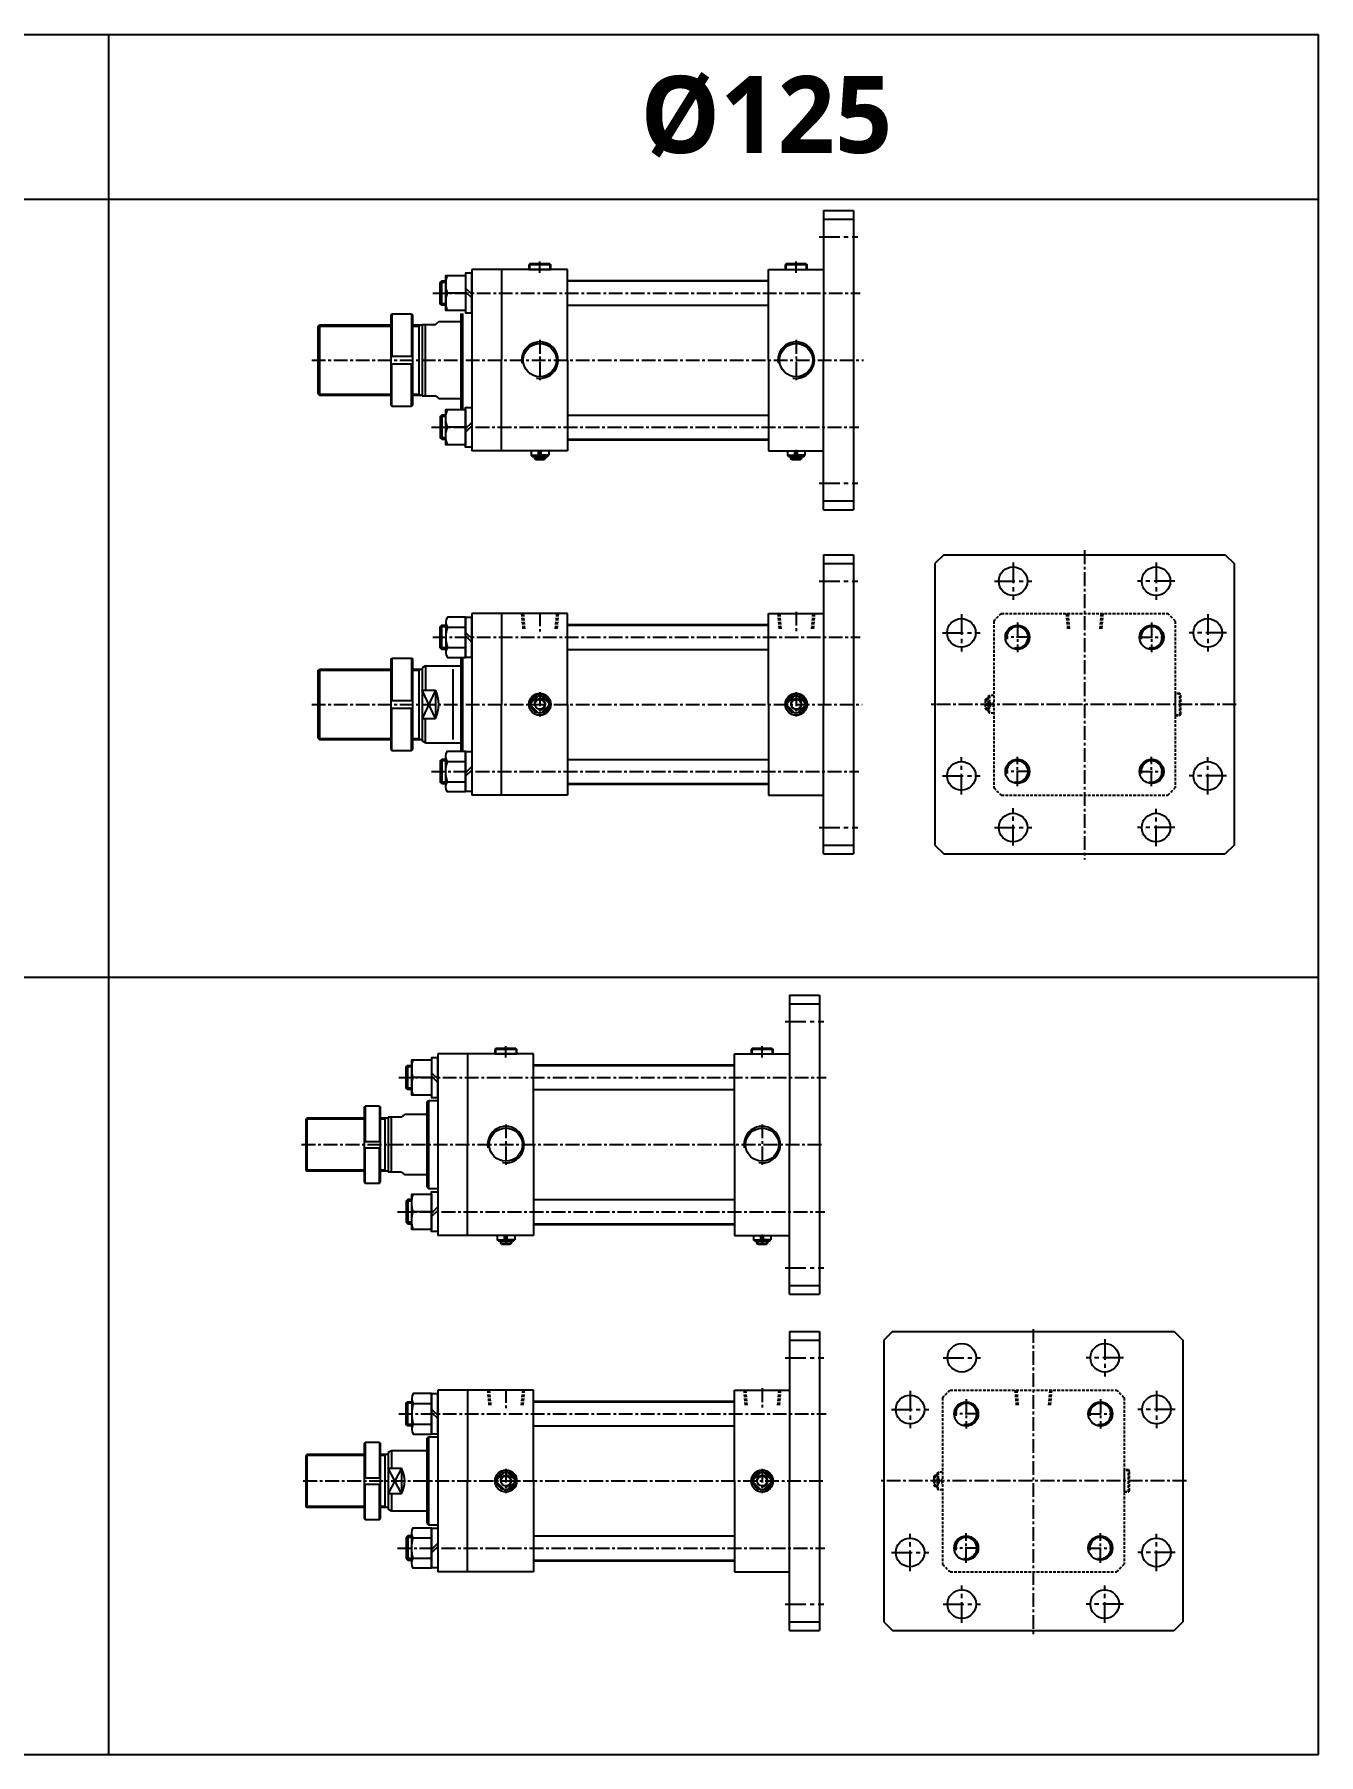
# Model space of a CAD drawing. Extents: x -819 to 29893, y -8942 to 9886.
# Drawn here: x 3905 to 5072, y 2786 to 4350 of the extents above; entities that cross this region are included whole.
import ezdxf

# ---------------------------------------------------------------- set-up
doc = ezdxf.new("R2010")
doc.units = 0
doc.header["$LTSCALE"] = 10
doc.header["$MEASUREMENT"] = 0
for name, pattern in [('CENTER', [2, 1.25, -0.25, 0.25, -0.25]), ('CENTERX2', [4, 2.5, -0.5, 0.5, -0.5]), ('HIDDEN', [0.375, 0.25, -0.125])]:
    doc.linetypes.add(name, pattern=pattern)
doc.layers.get('0').update_dxf_attribs({"linetype": 'CONTINUOUS'})
doc.layers.get('DEFPOINTS').update_dxf_attribs({"linetype": 'CONTINUOUS'})
for name, color, linetype in [('CEN', 1, 'CENTERX2'), ('CENTER', 1, 'CENTER'), ('ML', 7, 'CONTINUOUS'), ('THIN', 3, 'CONTINUOUS'), ('중심선', 1, 'CENTER')]:
    doc.layers.add(name, color=color, linetype=linetype)
doc.styles.add('문자', font='romans.shx')

msp = doc.modelspace()

# ---------------------------------------------------------------- linework, layer by layer
for p, q in [((0, 4349.7), (5072.2, 4349.7)), ((3972.3, 2785.7), (3972.3, 4349.7)), ((5072.2, 2785.7), (5072.2, 4349.7)), ((5072.2, 4199.7), (0, 4199.7)), ((0, 3492.7), (5072.2, 3492.7)), ((0, 2785.7), (5072.2, 2785.7))]:
    msp.add_line(p, q)
at = {"layer": 'CEN', "color": 1, "linetype": 'CENTER', "ltscale": 1.5}
for p, q in [((4618.2, 4165.6), (4653.2, 4165.6)), ((4618.2, 3941.6), (4653.2, 3941.6)), ((4794.4, 3869.6), (4794.4, 3835.6)), ((4924.4, 3869.6), (4924.4, 3835.6)), ((4618.2, 3852.6), (4653.2, 3852.6)), ((4777.4, 3852.6), (4811.4, 3852.6)), ((4941.4, 3852.6), (4907.4, 3852.6)), ((4747.4, 3822.6), (4747.4, 3788.6)), ((4971.4, 3822.6), (4971.4, 3788.6)), ((4730.4, 3805.6), (4764.4, 3805.6)), ((4988.4, 3805.6), (4954.4, 3805.6)), ((4747.4, 3658.6), (4747.4, 3692.6)), ((4971.4, 3658.6), (4971.4, 3692.6)), ((4730.4, 3675.6), (4764.4, 3675.6)), ((4988.4, 3675.6), (4954.4, 3675.6)), ((4794.4, 3612.3), (4794.4, 3646.3)), ((4924.4, 3611.6), (4924.4, 3645.6)), ((4618.2, 3628.6), (4653.2, 3628.6)), ((4777.4, 3628.6), (4811.4, 3628.6)), ((4941.4, 3628.6), (4907.4, 3628.6)), ((4587.3, 3452.3), (4622.3, 3452.3)), ((4587.3, 3228.3), (4622.3, 3228.3)), ((4877.8, 3163.5), (4877.8, 3129.5)), ((4587.3, 3146.5), (4622.3, 3146.5)), ((4730.8, 3146.5), (4764.8, 3146.5)), ((4894.8, 3146.5), (4860.8, 3146.5)), ((4700.8, 3116.5), (4700.8, 3082.5)), ((4924.8, 3116.5), (4924.8, 3082.5)), ((4683.8, 3099.5), (4717.8, 3099.5)), ((4941.8, 3099.5), (4907.8, 3099.5)), ((4700.8, 2952.5), (4700.8, 2986.5)), ((4924.8, 2952.5), (4924.8, 2986.5)), ((4683.8, 2969.5), (4717.8, 2969.5)), ((4941.8, 2969.5), (4907.8, 2969.5)), ((4747.8, 2905.5), (4747.8, 2939.5)), ((4877.8, 2905.5), (4877.8, 2939.5)), ((4587.3, 2922.5), (4622.3, 2922.5)), ((4730.8, 2922.5), (4764.8, 2922.5)), ((4894.8, 2922.5), (4860.8, 2922.5))]:
    msp.add_line(p, q, dxfattribs=at)
at = {"layer": 'CENTER'}
for p, q in [((4810.1, 3801.6), (4786.7, 3801.6)), ((4798.4, 3815), (4798.4, 3788.1)), ((4908.7, 3801.6), (4932.1, 3801.6)), ((4920.4, 3815), (4920.4, 3788.1)), ((4798.4, 3666.1), (4798.4, 3693)), ((4920.4, 3666.1), (4920.4, 3693)), ((4810.1, 3679.6), (4786.7, 3679.6)), ((4908.7, 3679.6), (4932.1, 3679.6)), ((4751.8, 3109), (4751.8, 3082.1)), ((4873.8, 3109), (4873.8, 3082.1)), ((4763.5, 3095.5), (4740.1, 3095.5)), ((4862.1, 3095.5), (4885.5, 3095.5)), ((4763.5, 2973.5), (4740.1, 2973.5)), ((4751.8, 2960.1), (4751.8, 2987)), ((4862.1, 2973.5), (4885.5, 2973.5)), ((4873.8, 2960.1), (4873.8, 2987))]:
    msp.add_line(p, q, dxfattribs=at)
at = {"layer": 'DEFPOINTS', "color": 0, "linetype": 'ByBlock'}
for p in [(4649.2, 3876.6), (4618.3, 3170.5)]:
    msp.add_point(p, dxfattribs=at)
at = {"layer": 'ML'}
for p, q in [((4622.2, 4189.6), (4622.2, 4053.6)), ((4622.2, 4189.6), (4649.2, 4189.6)), ((4622.2, 4181.6), (4649.2, 4181.6)), ((4649.2, 4189.6), (4649.2, 3917.6)), ((4302.2, 4136.1), (4302.2, 3971.1)), ((4329.2, 4136.1), (4302.2, 4136.1)), ((4329.2, 4136.1), (4329.2, 4053.6)), ((4389.2, 4136.1), (4329.2, 4136.1)), ((4355.2, 4141.1), (4354.2, 4140.1)), ((4374.2, 4140.1), (4354.2, 4140.1)), ((4354.2, 4140.1), (4354.2, 4136.1)), ((4354.2, 4136.1), (4374.2, 4136.1)), ((4373.2, 4141.1), (4355.2, 4141.1)), ((4373.2, 4141.1), (4374.2, 4140.1)), ((4374.2, 4136.1), (4374.2, 4140.1)), ((4389.2, 4053.6), (4389.2, 4136.1)), ((4572.2, 4053.6), (4572.2, 4136.1)), ((4572.2, 4136.1), (4622.2, 4136.1)), ((4588.2, 4141.1), (4587.2, 4140.1)), ((4607.2, 4140.1), (4587.2, 4140.1)), ((4587.2, 4140.1), (4587.2, 4136.1)), ((4587.2, 4136.1), (4607.2, 4136.1)), ((4606.2, 4141.1), (4588.2, 4141.1)), ((4606.2, 4141.1), (4607.2, 4140.1)), ((4607.2, 4136.1), (4607.2, 4140.1)), ((4275, 4103.6), (4275, 4125.6)), ((4278.6, 4128.4), (4278.6, 4100.7)), ((4296.6, 4114.6), (4280.1, 4114.6)), ((4296.6, 4119), (4302.2, 4113.4)), ((4296.6, 4115.8), (4302.2, 4110.2)), ((4162.2, 4084.1), (4163.7, 4085.6)), ((4162.2, 4084.1), (4162.2, 4023.1)), ((4163.7, 4085.6), (4163.7, 4021.6)), ((4228.6, 4094.6), (4229.6, 4095.6)), ((4228.6, 4094.6), (4228.6, 4012.6)), ((4229.6, 4095.6), (4229.6, 4057.1)), ((4229.6, 4095.6), (4247.6, 4095.6)), ((4247.6, 4095.6), (4247.6, 4057.1)), ((4247.6, 4095.6), (4248.6, 4094.6)), ((4248.6, 4012.6), (4248.6, 4094.6)), ((4254.2, 4085.6), (4254.2, 4021.6)), ((4257.2, 4086.1), (4257.2, 4021.1)), ((4260.2, 4021.1), (4260.2, 4086.1)), ((4269.2, 4086.1), (4272.2, 4088.6)), ((4292.2, 4096.1), (4292.2, 4008.6)), ((4293.7, 4096.1), (4293.7, 4008.6)), ((4228.6, 4057.1), (4248.6, 4057.1)), ((4329.2, 3971.1), (4329.2, 4053.6)), ((4389.2, 4053.6), (4389.2, 3971.1)), ((4572.2, 4053.6), (4572.2, 3971.1)), ((4622.2, 3917.6), (4622.2, 4053.6)), ((4228.6, 4050.1), (4248.6, 4050.1)), ((4229.6, 4011.6), (4229.6, 4050.1)), ((4247.6, 4011.6), (4247.6, 4050.1)), ((4162.2, 4023.1), (4163.7, 4021.6)), ((4269.2, 4021.1), (4272.2, 4018.6)), ((4228.6, 4012.6), (4229.6, 4011.6)), ((4229.6, 4011.6), (4247.6, 4011.6)), ((4247.6, 4011.6), (4248.6, 4012.6)), ((4278.6, 3978.7), (4278.6, 4006.4)), ((4275, 4003.6), (4275, 3981.6)), ((4296.6, 3992.6), (4280.1, 3992.6)), ((4296.6, 3991.4), (4302.2, 3997)), ((4296.6, 3988.2), (4302.2, 3993.8)), ((4329.2, 3971.1), (4302.2, 3971.1)), ((4389.2, 3971.1), (4329.2, 3971.1)), ((4356.2, 3971.1), (4356.2, 3967.1)), ((4357.2, 3966.1), (4356.2, 3967.1)), ((4356.2, 3967.1), (4362.9, 3967.1)), ((4357.2, 3966.1), (4371.2, 3966.1)), ((4359.2, 3966.1), (4359.2, 3964.1)), ((4360.2, 3963.1), (4359.2, 3964.1)), ((4359.2, 3964.1), (4369.2, 3964.1)), ((4360.2, 3963.1), (4368.2, 3963.1)), ((4362.9, 3966.1), (4362.9, 3971.1)), ((4365.5, 3966.1), (4365.5, 3971.1)), ((4372.2, 3967.1), (4365.5, 3967.1)), ((4368.2, 3963.1), (4369.2, 3964.1)), ((4369.2, 3966.1), (4369.2, 3964.1)), ((4371.2, 3966.1), (4372.2, 3967.1)), ((4372.2, 3971.1), (4372.2, 3967.1)), ((4572.2, 3971.1), (4622.2, 3971.1)), ((4589.2, 3971.1), (4589.2, 3967.1)), ((4589.2, 3967.1), (4595.9, 3967.1)), ((4590.2, 3966.1), (4589.2, 3967.1)), ((4590.2, 3966.1), (4604.2, 3966.1)), ((4592.2, 3966.1), (4592.2, 3964.1)), ((4592.2, 3964.1), (4602.2, 3964.1)), ((4593.2, 3963.1), (4592.2, 3964.1)), ((4593.2, 3963.1), (4601.2, 3963.1)), ((4595.9, 3966.1), (4595.9, 3971.1)), ((4598.5, 3966.1), (4598.5, 3971.1)), ((4605.2, 3967.1), (4598.5, 3967.1)), ((4601.2, 3963.1), (4602.2, 3964.1)), ((4602.2, 3966.1), (4602.2, 3964.1)), ((4604.2, 3966.1), (4605.2, 3967.1)), ((4605.2, 3971.1), (4605.2, 3967.1)), ((4622.2, 3925.6), (4649.2, 3925.6)), ((4622.2, 3917.6), (4649.2, 3917.6)), ((4622.2, 3876.6), (4622.2, 3740.6)), ((4622.2, 3876.6), (4649.2, 3876.6)), ((4622.2, 3868.6), (4649.2, 3868.6)), ((4649.2, 3876.6), (4649.2, 3604.6)), ((4731.4, 3876.6), (4723.4, 3868.6)), ((4723.4, 3868.6), (4723.4, 3612.6)), ((4731.4, 3876.6), (4987.4, 3876.6)), ((4987.4, 3876.6), (4995.4, 3868.6)), ((4995.4, 3868.6), (4995.4, 3612.6)), ((4329.2, 3823.1), (4302.2, 3823.1)), ((4302.2, 3823.1), (4302.2, 3658.1)), ((4389.2, 3823.1), (4329.2, 3823.1)), ((4329.2, 3823.1), (4329.2, 3740.6)), ((4389.2, 3740.6), (4389.2, 3823.1)), ((4572.2, 3823.1), (4622.2, 3823.1)), ((4572.2, 3740.6), (4572.2, 3823.1)), ((4275, 3790.6), (4275, 3812.6)), ((4278.6, 3815.4), (4278.6, 3787.7)), ((4280.1, 3810.8), (4296.6, 3810.8)), ((4296.6, 3806), (4302.2, 3800.4)), ((4296.6, 3802.8), (4302.2, 3797.2)), ((4280.1, 3792.3), (4296.6, 3792.3)), ((4162.2, 3771.1), (4163.7, 3772.6)), ((4162.2, 3771.1), (4162.2, 3710.1)), ((4163.7, 3772.6), (4163.7, 3708.6)), ((4228.6, 3781.6), (4229.6, 3782.6)), ((4228.6, 3781.6), (4228.6, 3699.6)), ((4229.6, 3782.6), (4247.6, 3782.6)), ((4229.6, 3782.6), (4229.6, 3744.1)), ((4247.6, 3782.6), (4248.6, 3781.6)), ((4247.6, 3782.6), (4247.6, 3744.1)), ((4248.6, 3699.6), (4248.6, 3781.6)), ((4254.2, 3772.6), (4254.2, 3708.6)), ((4260.2, 3775.6), (4257.2, 3773.8)), ((4257.2, 3773.8), (4257.2, 3707.3)), ((4260.2, 3775.6), (4260.2, 3753.6)), ((4292.2, 3783.1), (4292.2, 3698)), ((4293.7, 3783.1), (4293.7, 3698)), ((4228.6, 3744.1), (4248.6, 3744.1)), ((4257.2, 3753.6), (4269.2, 3753.6)), ((4269.2, 3753.6), (4269.2, 3727.6)), ((4329.2, 3658.1), (4329.2, 3740.6)), ((4362.9, 3748.5), (4356.4, 3741.9)), ((4356.4, 3739.3), (4362.9, 3732.7)), ((4365.5, 3748.5), (4372.1, 3741.9)), ((4372.1, 3739.3), (4365.5, 3732.7)), ((4389.2, 3740.6), (4389.2, 3658.1)), ((4572.2, 3740.6), (4572.2, 3658.1)), ((4595.9, 3748.5), (4589.4, 3741.9)), ((4589.4, 3739.3), (4595.9, 3732.7)), ((4598.5, 3748.5), (4605.1, 3741.9)), ((4605.1, 3739.3), (4598.5, 3732.7)), ((4622.2, 3604.6), (4622.2, 3740.6)), ((4228.6, 3737.1), (4248.6, 3737.1)), ((4229.6, 3698.6), (4229.6, 3737.1)), ((4247.6, 3698.6), (4247.6, 3737.1)), ((4257.2, 3727.6), (4269.2, 3727.6)), ((4260.2, 3705.6), (4260.2, 3727.6)), ((4162.2, 3710.1), (4163.7, 3708.6)), ((4260.2, 3705.6), (4257.2, 3707.3)), ((4228.6, 3699.6), (4229.6, 3698.6)), ((4229.6, 3698.6), (4247.6, 3698.6)), ((4247.6, 3698.6), (4248.6, 3699.6)), ((4278.6, 3665.7), (4278.6, 3693.4)), ((4275, 3690.6), (4275, 3668.6)), ((4280.1, 3688.8), (4296.6, 3688.8)), ((4296.6, 3678.4), (4302.2, 3684)), ((4296.6, 3675.2), (4302.2, 3680.8)), ((4280.1, 3670.3), (4296.6, 3670.3)), ((4329.2, 3658.1), (4302.2, 3658.1)), ((4389.2, 3658.1), (4329.2, 3658.1)), ((4572.2, 3658.1), (4622.2, 3658.1)), ((4622.2, 3612.6), (4649.2, 3612.6)), ((4622.2, 3604.6), (4649.2, 3604.6)), ((4723.4, 3612.6), (4731.4, 3604.6)), ((4731.4, 3604.6), (4987.4, 3604.6)), ((4995.4, 3612.6), (4987.4, 3604.6)), ((4591.3, 3476.3), (4591.3, 3340.3)), ((4591.3, 3476.3), (4618.3, 3476.3)), ((4618.3, 3476.3), (4618.3, 3204.3)), ((4591.3, 3468.3), (4618.3, 3468.3)), ((4324.3, 3427.8), (4323.3, 3426.8)), ((4343.3, 3426.8), (4323.3, 3426.8)), ((4323.3, 3426.8), (4323.3, 3422.8)), ((4342.3, 3427.8), (4324.3, 3427.8)), ((4342.3, 3427.8), (4343.3, 3426.8)), ((4343.3, 3422.8), (4343.3, 3426.8)), ((4557.3, 3427.8), (4556.3, 3426.8)), ((4576.3, 3426.8), (4556.3, 3426.8)), ((4556.3, 3426.8), (4556.3, 3422.8)), ((4575.3, 3427.8), (4557.3, 3427.8)), ((4575.3, 3427.8), (4576.3, 3426.8)), ((4576.3, 3422.8), (4576.3, 3426.8)), ((4244.1, 3390.3), (4244.1, 3412.3)), ((4247.7, 3415.2), (4247.7, 3387.4)), ((4271.3, 3422.8), (4271.3, 3257.8)), ((4298.3, 3422.8), (4271.3, 3422.8)), ((4298.3, 3422.8), (4298.3, 3340.3)), ((4358.3, 3422.8), (4298.3, 3422.8)), ((4323.3, 3422.8), (4343.3, 3422.8)), ((4358.3, 3340.3), (4358.3, 3422.8)), ((4541.3, 3340.3), (4541.3, 3422.8)), ((4541.3, 3422.8), (4591.3, 3422.8)), ((4556.3, 3422.8), (4576.3, 3422.8)), ((4265.7, 3401.3), (4249.1, 3401.3)), ((4265.7, 3405.7), (4271.3, 3400.1)), ((4265.7, 3402.5), (4271.3, 3396.9)), ((4261.3, 3378.8), (4262.8, 3380.3)), ((4261.3, 3378.8), (4261.3, 3301.8)), ((4262.8, 3380.3), (4262.8, 3300.3)), ((4151.3, 3363.3), (4152.3, 3364.3)), ((4151.3, 3363.3), (4151.3, 3317.3)), ((4152.3, 3364.3), (4152.3, 3316.3)), ((4204.4, 3374.3), (4205.4, 3375.3)), ((4204.4, 3374.3), (4204.4, 3306.3)), ((4205.4, 3375.3), (4205.4, 3343.3)), ((4218.4, 3375.3), (4205.4, 3375.3)), ((4218.4, 3375.3), (4218.4, 3343.3)), ((4218.4, 3375.3), (4219.4, 3374.3)), ((4219.4, 3306.3), (4219.4, 3374.3)), ((4223.3, 3364.3), (4223.3, 3316.3)), ((4226.3, 3365.3), (4226.3, 3315.3)), ((4229.3, 3315.3), (4229.3, 3365.3)), ((4238.3, 3365.3), (4241.3, 3367.8)), ((4204.4, 3343.3), (4219.4, 3343.3)), ((4204.4, 3337.3), (4219.4, 3337.3)), ((4205.4, 3305.3), (4205.4, 3337.3)), ((4218.4, 3305.3), (4218.4, 3337.3)), ((4298.3, 3257.8), (4298.3, 3340.3)), ((4358.3, 3340.3), (4358.3, 3257.8)), ((4541.3, 3340.3), (4541.3, 3257.8)), ((4591.3, 3204.3), (4591.3, 3340.3)), ((4151.3, 3317.3), (4152.3, 3316.3)), ((4204.4, 3306.3), (4205.4, 3305.3)), ((4205.4, 3305.3), (4218.4, 3305.3)), ((4218.4, 3305.3), (4219.4, 3306.3)), ((4238.3, 3315.3), (4241.3, 3312.8)), ((4261.3, 3301.8), (4262.8, 3300.3)), ((4244.1, 3290.3), (4244.1, 3268.3)), ((4247.7, 3265.4), (4247.7, 3293.2)), ((4265.7, 3279.3), (4249.1, 3279.3)), ((4265.7, 3278.1), (4271.3, 3283.7)), ((4265.7, 3274.9), (4271.3, 3280.5)), ((4298.3, 3257.8), (4271.3, 3257.8)), ((4358.3, 3257.8), (4298.3, 3257.8)), ((4325.3, 3257.8), (4325.3, 3253.8)), ((4326.3, 3252.8), (4325.3, 3253.8)), ((4325.3, 3253.8), (4332, 3253.8)), ((4332, 3252.8), (4332, 3257.8)), ((4334.6, 3252.8), (4334.6, 3257.8)), ((4341.3, 3253.8), (4334.6, 3253.8)), ((4340.3, 3252.8), (4341.3, 3253.8)), ((4341.3, 3257.8), (4341.3, 3253.8)), ((4541.3, 3257.8), (4591.3, 3257.8)), ((4558.3, 3257.8), (4558.3, 3253.8)), ((4558.3, 3253.8), (4565, 3253.8)), ((4559.3, 3252.8), (4558.3, 3253.8)), ((4565, 3252.8), (4565, 3257.8)), ((4567.6, 3252.8), (4567.6, 3257.8)), ((4574.3, 3253.8), (4567.6, 3253.8)), ((4573.3, 3252.8), (4574.3, 3253.8)), ((4574.3, 3257.8), (4574.3, 3253.8)), ((4326.3, 3252.8), (4340.3, 3252.8)), ((4328.3, 3252.8), (4328.3, 3250.8)), ((4329.3, 3249.8), (4328.3, 3250.8)), ((4328.3, 3250.8), (4338.3, 3250.8)), ((4329.3, 3249.8), (4337.3, 3249.8)), ((4337.3, 3249.8), (4338.3, 3250.8)), ((4338.3, 3252.8), (4338.3, 3250.8)), ((4559.3, 3252.8), (4573.3, 3252.8)), ((4561.3, 3252.8), (4561.3, 3250.8)), ((4561.3, 3250.8), (4571.3, 3250.8)), ((4562.3, 3249.8), (4561.3, 3250.8)), ((4562.3, 3249.8), (4570.3, 3249.8)), ((4570.3, 3249.8), (4571.3, 3250.8)), ((4571.3, 3252.8), (4571.3, 3250.8)), ((4591.3, 3212.3), (4618.3, 3212.3)), ((4591.3, 3204.3), (4618.3, 3204.3)), ((4591.3, 3170.5), (4591.3, 3034.5)), ((4591.3, 3170.5), (4618.3, 3170.5)), ((4591.3, 3162.5), (4618.3, 3162.5)), ((4618.3, 3170.5), (4618.3, 2898.5)), ((4684.8, 3170.5), (4676.8, 3162.5)), ((4676.8, 3162.5), (4676.8, 2906.5)), ((4684.8, 3170.5), (4940.8, 3170.5)), ((4940.8, 3170.5), (4948.8, 3162.5)), ((4948.8, 3162.5), (4948.8, 2906.5)), ((4298.3, 3117), (4271.3, 3117)), ((4271.3, 3117), (4271.3, 2952)), ((4358.3, 3117), (4298.3, 3117)), ((4298.3, 3117), (4298.3, 3034.5)), ((4358.3, 3034.5), (4358.3, 3117)), ((4541.3, 3117), (4591.3, 3117)), ((4541.3, 3034.5), (4541.3, 3117)), ((4244.1, 3084.5), (4244.1, 3106.5)), ((4247.7, 3109.4), (4247.7, 3081.7)), ((4249.1, 3104.8), (4265.7, 3104.8)), ((4265.7, 3099.9), (4271.3, 3094.3)), ((4265.7, 3096.8), (4271.3, 3091.2)), ((4249.1, 3086.3), (4265.7, 3086.3)), ((4204.4, 3068.5), (4205.4, 3069.5)), ((4204.4, 3068.5), (4204.4, 3000.5)), ((4205.4, 3069.5), (4205.4, 3037.5)), ((4218.4, 3069.5), (4205.4, 3069.5)), ((4218.4, 3069.5), (4218.4, 3037.5)), ((4218.4, 3069.5), (4219.4, 3068.5)), ((4219.4, 3000.5), (4219.4, 3068.5)), ((4261.3, 3073), (4262.8, 3074.5)), ((4261.3, 3073), (4261.3, 2996)), ((4262.8, 3074.5), (4262.8, 2994.5)), ((4151.3, 3057.5), (4152.3, 3058.5)), ((4151.3, 3057.5), (4151.3, 3011.5)), ((4152.3, 3058.5), (4152.3, 3010.5)), ((4223.3, 3058.5), (4223.3, 3010.5)), ((4229.3, 3062), (4226.3, 3060.3)), ((4226.3, 3060.3), (4226.3, 3008.8)), ((4229.3, 3062), (4229.3, 3046.1)), ((4204.4, 3037.5), (4219.4, 3037.5)), ((4226.3, 3046.1), (4238.3, 3046.1)), ((4238.3, 3046.1), (4238.3, 3023)), ((4298.3, 2952), (4298.3, 3034.5)), ((4332, 3042.4), (4325.4, 3035.8)), ((4334.6, 3042.4), (4341.2, 3035.8)), ((4358.3, 3034.5), (4358.3, 2952)), ((4541.3, 3034.5), (4541.3, 2952)), ((4565, 3042.4), (4558.4, 3035.8)), ((4567.6, 3042.4), (4574.2, 3035.8)), ((4591.3, 2898.5), (4591.3, 3034.5)), ((4204.4, 3031.5), (4219.4, 3031.5)), ((4205.4, 2999.5), (4205.4, 3031.5)), ((4218.4, 2999.5), (4218.4, 3031.5)), ((4226.3, 3023), (4238.3, 3023)), ((4229.3, 3023), (4229.3, 3007)), ((4325.4, 3033.2), (4332, 3026.6)), ((4341.2, 3033.2), (4334.6, 3026.6)), ((4558.4, 3033.2), (4565, 3026.6)), ((4574.2, 3033.2), (4567.6, 3026.6)), ((4151.3, 3011.5), (4152.3, 3010.5)), ((4229.3, 3007), (4226.3, 3008.8)), ((4204.4, 3000.5), (4205.4, 2999.5)), ((4205.4, 2999.5), (4218.4, 2999.5)), ((4218.4, 2999.5), (4219.4, 3000.5)), ((4247.7, 2959.7), (4247.7, 2987.4)), ((4261.3, 2996), (4262.8, 2994.5)), ((4244.1, 2984.5), (4244.1, 2962.5)), ((4249.1, 2982.8), (4265.7, 2982.8)), ((4265.7, 2972.3), (4271.3, 2977.9)), ((4265.7, 2969.2), (4271.3, 2974.8)), ((4249.1, 2964.3), (4265.7, 2964.3)), ((4298.3, 2952), (4271.3, 2952)), ((4358.3, 2952), (4298.3, 2952)), ((4541.3, 2952), (4591.3, 2952)), ((4591.3, 2906.5), (4618.3, 2906.5)), ((4591.3, 2898.5), (4618.3, 2898.5)), ((4676.8, 2906.5), (4684.8, 2898.5)), ((4684.8, 2898.5), (4940.8, 2898.5)), ((4948.8, 2906.5), (4940.8, 2898.5))]:
    msp.add_line(p, q, dxfattribs=at)
at = {"layer": 'ML', "color": 2}
for p, q in [((4354.7, 4140.6), (4354.7, 4136.1)), ((4373.7, 4136.1), (4373.7, 4140.6)), ((4587.7, 4140.6), (4587.7, 4136.1)), ((4606.7, 4136.1), (4606.7, 4140.6)), ((4254.2, 4084.6), (4256, 4085.6)), ((4254.2, 4022.6), (4256, 4021.6)), ((4359.7, 3966.1), (4359.7, 3963.6)), ((4368.7, 3966.1), (4368.7, 3963.6)), ((4592.7, 3966.1), (4592.7, 3963.6)), ((4601.7, 3966.1), (4601.7, 3963.6)), ((4254.2, 3771.6), (4256, 3772.6)), ((4285.1, 3772.6), (4285.1, 3708.6)), ((4285.8, 3775.6), (4287.1, 3775.6)), ((4269.2, 3753.6), (4257.2, 3727.6)), ((4269.2, 3727.6), (4257.2, 3753.6)), ((4254.2, 3709.6), (4256, 3708.6)), ((4285.8, 3705.6), (4287.1, 3705.6)), ((4323.8, 3427.3), (4323.8, 3422.8)), ((4342.8, 3422.8), (4342.8, 3427.3)), ((4556.8, 3427.3), (4556.8, 3422.8)), ((4575.8, 3422.8), (4575.8, 3427.3)), ((4223.3, 3363.5), (4224.6, 3364.3)), ((4223.3, 3317), (4224.6, 3316.3)), ((4328.8, 3252.8), (4328.8, 3250.3)), ((4337.8, 3252.8), (4337.8, 3250.3)), ((4561.8, 3252.8), (4561.8, 3250.3)), ((4570.8, 3252.8), (4570.8, 3250.3)), ((4223.3, 3057.8), (4224.6, 3058.5)), ((4238.3, 3023), (4226.3, 3046.1)), ((4238.3, 3046.1), (4226.3, 3023)), ((4223.3, 3011.3), (4224.6, 3010.5))]:
    msp.add_line(p, q, dxfattribs=at)
at = {"layer": 'ML', "color": 1, "linetype": 'CENTER'}
for p, q in [((4364.2, 4132.8), (4364.2, 4143.2)), ((4597.2, 4132.8), (4597.2, 4143.2)), ((4266.9, 4114.6), (4655.4, 4114.6)), ((4364.2, 4071.9), (4364.2, 4035.3)), ((4597.2, 4071.9), (4597.2, 4035.3)), ((4156.8, 4053.6), (4658.3, 4053.6)), ((4265.8, 3992.6), (4654.2, 3992.6)), ((4364.2, 3971.9), (4364.2, 3962.4)), ((4597.2, 3971.9), (4597.2, 3962.4)), ((4859.4, 3880.7), (4859.4, 3599.5)), ((4364.2, 3824.1), (4364.2, 3806.7)), ((4597.2, 3824.8), (4597.2, 3806.6)), ((4266.9, 3801.6), (4655.4, 3801.6)), ((4156.8, 3740.6), (4657.2, 3740.6)), ((4364.2, 3751.6), (4364.2, 3729.6)), ((4597.2, 3751.6), (4597.2, 3729.6)), ((4997.4, 3740.6), (4718.2, 3740.6)), ((4265.8, 3679.6), (4654.2, 3679.6)), ((4333.3, 3419.5), (4333.3, 3429.9)), ((4566.3, 3419.5), (4566.3, 3429.9)), ((4236, 3401.3), (4624.4, 3401.3)), ((4333.3, 3358.6), (4333.3, 3322)), ((4566.3, 3358.6), (4566.3, 3322)), ((4147.6, 3340.3), (4621.5, 3340.3)), ((4234.9, 3279.3), (4623.2, 3279.3)), ((4333.3, 3258.6), (4333.3, 3249.1)), ((4566.3, 3258.6), (4566.3, 3249.1)), ((4812.8, 3172.6), (4812.8, 2894.5)), ((4333.3, 3118.1), (4333.3, 3100.6)), ((4566.3, 3118.8), (4566.3, 3100.6)), ((4236, 3095.5), (4624.4, 3095.5)), ((4149.1, 3034.5), (4624.1, 3034.5)), ((4333.3, 3045.5), (4333.3, 3023.5)), ((4566.3, 3045.5), (4566.3, 3023.5)), ((4952, 3034.5), (4672.1, 3034.5)), ((4234.9, 2973.5), (4623.2, 2973.5))]:
    msp.add_line(p, q, dxfattribs=at)
at = {"layer": 'ML', "color": 7, "linetype": 'Continuous'}
for p, q in [((4389.2, 4126.1), (4572.2, 4126.1)), ((4389.2, 4125.6), (4572.2, 4125.6)), ((4389.2, 4103.6), (4572.2, 4103.6)), ((4163.7, 4085.6), (4228.6, 4085.6)), ((4248.6, 4085.6), (4257.2, 4085.6)), ((4257.2, 4086.1), (4269.2, 4086.1)), ((4272.2, 4088.6), (4292.2, 4088.6)), ((4163.7, 4021.6), (4228.6, 4021.6)), ((4248.6, 4021.6), (4257.2, 4021.6)), ((4257.2, 4021.1), (4269.2, 4021.1)), ((4272.2, 4018.6), (4292.2, 4018.6)), ((4389.2, 4003.6), (4572.2, 4003.6)), ((4389.2, 3981.6), (4572.2, 3981.6)), ((4389.2, 3981.1), (4572.2, 3981.1)), ((4389.2, 3813.1), (4572.2, 3813.1)), ((4389.2, 3812.6), (4572.2, 3812.6)), ((4389.2, 3790.6), (4572.2, 3790.6)), ((4163.7, 3772.6), (4228.6, 3772.6)), ((4248.6, 3772.6), (4257.2, 3772.6)), ((4260.2, 3775.6), (4292.2, 3775.6)), ((4163.7, 3708.6), (4228.6, 3708.6)), ((4248.6, 3708.6), (4257.2, 3708.6)), ((4260.2, 3705.6), (4292.2, 3705.6)), ((4389.2, 3690.6), (4572.2, 3690.6)), ((4389.2, 3668.6), (4572.2, 3668.6)), ((4389.2, 3668.1), (4572.2, 3668.1)), ((4358.3, 3412.8), (4541.3, 3412.8)), ((4358.3, 3412.3), (4541.3, 3412.3)), ((4262.8, 3380.3), (4271.3, 3380.3)), ((4358.3, 3390.3), (4541.3, 3390.3)), ((4262.8, 3300.3), (4271.3, 3300.3)), ((4358.3, 3290.3), (4541.3, 3290.3)), ((4358.3, 3268.3), (4541.3, 3268.3)), ((4358.3, 3267.8), (4541.3, 3267.8)), ((4358.3, 3107), (4541.3, 3107)), ((4358.3, 3106.5), (4541.3, 3106.5)), ((4358.3, 3084.5), (4541.3, 3084.5)), ((4262.8, 3074.5), (4271.3, 3074.5)), ((4262.8, 2994.5), (4271.3, 2994.5)), ((4358.3, 2984.5), (4541.3, 2984.5)), ((4358.3, 2962.5), (4541.3, 2962.5)), ((4358.3, 2962), (4541.3, 2962))]:
    msp.add_line(p, q, dxfattribs=at)
at = {"layer": 'ML', "color": 2, "linetype": 'Continuous'}
for p, q in [((4162.7, 4084.6), (4228.6, 4084.6)), ((4248.6, 4084.6), (4254.2, 4084.6)), ((4162.7, 4022.6), (4228.6, 4022.6)), ((4248.6, 4022.6), (4254.2, 4022.6)), ((4162.7, 3771.6), (4228.6, 3771.6)), ((4248.6, 3771.6), (4254.2, 3771.6)), ((4162.7, 3709.6), (4228.6, 3709.6)), ((4248.6, 3709.6), (4254.2, 3709.6))]:
    msp.add_line(p, q, dxfattribs=at)
at = {"layer": 'ML', "color": 6, "linetype": 'HIDDEN'}
for p, q in [((4347.6, 3823.1), (4348.8, 3809.1)), ((4349.1, 3823.1), (4350.3, 3809.1)), ((4379.4, 3823.1), (4378.2, 3809.1)), ((4380.9, 3823.1), (4379.6, 3809.1)), ((4580.6, 3823.1), (4581.8, 3809.1)), ((4582.1, 3823.1), (4583.3, 3809.1)), ((4612.4, 3823.1), (4611.2, 3809.1)), ((4613.9, 3823.1), (4612.6, 3809.1)), ((4776.9, 3816.3), (4776.9, 3664.8)), ((4783.7, 3823.1), (4935.2, 3823.1)), ((4842.8, 3823.1), (4844, 3809.1)), ((4844.3, 3823.1), (4845.5, 3809.1)), ((4874.5, 3823.1), (4873.3, 3809.1)), ((4876, 3823.1), (4874.8, 3809.1)), ((4941.9, 3816.3), (4941.9, 3664.8)), ((4768.9, 3744.6), (4769.9, 3745.6)), ((4768.9, 3744.6), (4768.9, 3736.6)), ((4771.9, 3745.1), (4769.4, 3745.1)), ((4769.9, 3745.6), (4769.9, 3735.6)), ((4771.9, 3745.6), (4769.9, 3745.6)), ((4771.9, 3747.6), (4772.9, 3748.6)), ((4771.9, 3747.6), (4771.9, 3733.6)), ((4771.9, 3741.9), (4776.9, 3741.9)), ((4771.9, 3739.3), (4776.9, 3739.3)), ((4776.9, 3748.6), (4772.9, 3748.6)), ((4772.9, 3748.6), (4772.9, 3741.9)), ((4772.9, 3732.6), (4772.9, 3739.3)), ((4945.9, 3750.6), (4941.9, 3750.6)), ((4941.9, 3750.6), (4941.9, 3730.6)), ((4946.4, 3750.1), (4941.9, 3750.1)), ((4946.9, 3749.6), (4945.9, 3750.6)), ((4945.9, 3730.6), (4945.9, 3750.6)), ((4946.9, 3731.6), (4946.9, 3749.6)), ((4768.9, 3736.6), (4769.9, 3735.6)), ((4771.9, 3736.1), (4769.4, 3736.1)), ((4771.9, 3735.6), (4769.9, 3735.6)), ((4771.9, 3733.6), (4772.9, 3732.6)), ((4776.9, 3732.6), (4772.9, 3732.6)), ((4941.9, 3731.1), (4946.4, 3731.1)), ((4941.9, 3730.6), (4945.9, 3730.6)), ((4946.9, 3731.6), (4945.9, 3730.6)), ((4783.7, 3658.1), (4935.2, 3658.1)), ((4316.7, 3117), (4317.9, 3103)), ((4318.2, 3117), (4319.4, 3103)), ((4348.5, 3117), (4347.2, 3103)), ((4349.9, 3117), (4348.7, 3103)), ((4549.7, 3117), (4550.9, 3103)), ((4551.2, 3117), (4552.4, 3103)), ((4581.5, 3117), (4580.2, 3103)), ((4582.9, 3117), (4581.7, 3103)), ((4737.1, 3117), (4888.6, 3117)), ((4796.2, 3117), (4797.4, 3103)), ((4797.7, 3117), (4798.9, 3103)), ((4827.9, 3117), (4826.7, 3103)), ((4829.4, 3117), (4828.2, 3103)), ((4730.3, 3110.3), (4730.3, 2958.8)), ((4895.3, 3110.3), (4895.3, 2958.8)), ((4722.3, 3038.5), (4723.3, 3039.5)), ((4722.3, 3038.5), (4722.3, 3030.5)), ((4725.3, 3039), (4722.8, 3039)), ((4723.3, 3039.5), (4723.3, 3029.5)), ((4725.3, 3039.5), (4723.3, 3039.5)), ((4725.3, 3041.5), (4726.3, 3042.5)), ((4725.3, 3041.5), (4725.3, 3027.5)), ((4725.3, 3035.8), (4730.3, 3035.8)), ((4730.3, 3042.5), (4726.3, 3042.5)), ((4726.3, 3042.5), (4726.3, 3035.8)), ((4899.3, 3044.5), (4895.3, 3044.5)), ((4895.3, 3044.5), (4895.3, 3024.5)), ((4899.8, 3044), (4895.3, 3044)), ((4900.3, 3043.5), (4899.3, 3044.5)), ((4899.3, 3024.5), (4899.3, 3044.5)), ((4900.3, 3025.5), (4900.3, 3043.5)), ((4722.3, 3030.5), (4723.3, 3029.5)), ((4725.3, 3030), (4722.8, 3030)), ((4725.3, 3029.5), (4723.3, 3029.5)), ((4725.3, 3033.2), (4730.3, 3033.2)), ((4725.3, 3027.5), (4726.3, 3026.5)), ((4726.3, 3026.5), (4726.3, 3033.2)), ((4730.3, 3026.5), (4726.3, 3026.5)), ((4895.3, 3025), (4899.8, 3025)), ((4895.3, 3024.5), (4899.3, 3024.5)), ((4900.3, 3025.5), (4899.3, 3024.5)), ((4737.1, 2952), (4888.6, 2952))]:
    msp.add_line(p, q, dxfattribs=at)
at = {"layer": 'ML'}
for points in [[(4296.6, 4098.6), (4278.6, 4098.6), (4278.6, 4130.6), (4296.6, 4130.6)], [(4296.6, 3976.6), (4278.6, 3976.6), (4278.6, 4008.6), (4296.6, 4008.6)], [(4265.7, 3385.3), (4247.7, 3385.3), (4247.7, 3417.3), (4265.7, 3417.3)], [(4265.7, 3263.3), (4247.7, 3263.3), (4247.7, 3295.3), (4265.7, 3295.3)]]:
    msp.add_lwpolyline(points, close=True, dxfattribs=at)
for points in [[(4280.1, 4098.6, -0.178633), (4280.1, 4114.6, -0.178633), (4280.1, 4130.6)], [(4280.1, 3976.6, -0.178633), (4280.1, 3992.6, -0.178633), (4280.1, 4008.6)], [(4296.6, 3820), (4280.1, 3820, 0.309401), (4280.1, 3810.8, 0.154701), (4280.1, 3792.3, 0.309401), (4280.1, 3783.1), (4296.6, 3783.1), (4296.6, 3820)], [(4296.6, 3661.1), (4280.1, 3661.1, -0.309401), (4280.1, 3670.3, -0.154701), (4280.1, 3688.8, -0.309401), (4280.1, 3698), (4296.6, 3698), (4296.6, 3661.1)], [(4249.1, 3385.3, -0.178633), (4249.1, 3401.3, -0.178633), (4249.1, 3417.3)], [(4249.1, 3263.3, -0.178633), (4249.1, 3279.3, -0.178633), (4249.1, 3295.3)], [(4265.7, 3114), (4249.1, 3114, 0.309401), (4249.1, 3104.8, 0.154701), (4249.1, 3086.3, 0.309401), (4249.1, 3077.1), (4265.7, 3077.1), (4265.7, 3114)], [(4265.7, 2955.1), (4249.1, 2955.1, -0.309401), (4249.1, 2964.3, -0.154701), (4249.1, 2982.8, -0.309401), (4249.1, 2992), (4265.7, 2992), (4265.7, 2955.1)]]:
    msp.add_lwpolyline(points, format="xyb", dxfattribs=at)
for points in [[(4302.2, 4096.5), (4302.2, 4132.6), (4296.6, 4132.6), (4296.6, 4096.5), (4302.2, 4096.5)], [(4278.6, 4103.6), (4275, 4103.6), (4273.6, 4104.9), (4273.6, 4124.2), (4275, 4125.6), (4278.6, 4125.6)], [(4302.2, 4010.6), (4302.2, 3974.5), (4296.6, 3974.5), (4296.6, 4010.6), (4302.2, 4010.6)], [(4278.6, 4003.6), (4275, 4003.6), (4273.6, 4002.2), (4273.6, 3982.9), (4275, 3981.6), (4278.6, 3981.6)], [(4302.2, 3783.5), (4302.2, 3819.6), (4296.6, 3819.6), (4296.6, 3783.5), (4302.2, 3783.5)], [(4278.6, 3790.6), (4275, 3790.6), (4273.6, 3791.9), (4273.6, 3811.2), (4275, 3812.6), (4278.6, 3812.6)], [(4302.2, 3697.6), (4302.2, 3661.5), (4296.6, 3661.5), (4296.6, 3697.6), (4302.2, 3697.6)], [(4278.6, 3690.6), (4275, 3690.6), (4273.6, 3689.2), (4273.6, 3669.9), (4275, 3668.6), (4278.6, 3668.6)], [(4247.7, 3390.3), (4244.1, 3390.3), (4242.7, 3391.7), (4242.7, 3410.9), (4244.1, 3412.3), (4247.7, 3412.3)], [(4271.3, 3383.2), (4271.3, 3419.3), (4265.7, 3419.3), (4265.7, 3383.2), (4271.3, 3383.2)], [(4247.7, 3290.3), (4244.1, 3290.3), (4242.7, 3288.9), (4242.7, 3269.7), (4244.1, 3268.3), (4247.7, 3268.3)], [(4271.3, 3297.3), (4271.3, 3261.2), (4265.7, 3261.2), (4265.7, 3297.3), (4271.3, 3297.3)], [(4271.3, 3077.5), (4271.3, 3113.6), (4265.7, 3113.6), (4265.7, 3077.5), (4271.3, 3077.5)], [(4247.7, 3084.5), (4244.1, 3084.5), (4242.7, 3085.9), (4242.7, 3105.2), (4244.1, 3106.5), (4247.7, 3106.5)], [(4271.3, 2991.6), (4271.3, 2955.5), (4265.7, 2955.5), (4265.7, 2991.6), (4271.3, 2991.6)], [(4247.7, 2984.5), (4244.1, 2984.5), (4242.7, 2983.2), (4242.7, 2963.9), (4244.1, 2962.5), (4247.7, 2962.5)]]:
    msp.add_lwpolyline(points, dxfattribs=at)
for centre, radius in [((4364.2, 4053.6), 15.1), ((4597.2, 4053.6), 15.1), ((4794.4, 3852.6), 13), ((4924.4, 3852.6), 13), ((4747.4, 3805.6), 13), ((4971.4, 3805.6), 13), ((4798.4, 3801.6), 11), ((4920.4, 3801.6), 11), ((4364.2, 3740.6), 10), ((4364.2, 3740.6), 8), ((4364.2, 3740.6), 4.5), ((4597.2, 3740.6), 10), ((4597.2, 3740.6), 8), ((4597.2, 3740.6), 4.5), ((4747.4, 3675.6), 13), ((4798.4, 3679.6), 11), ((4920.4, 3679.6), 11), ((4971.4, 3675.6), 13), ((4794.4, 3628.6), 13), ((4924.4, 3628.6), 13), ((4333.3, 3340.3), 15.1), ((4566.3, 3340.3), 15.1), ((4747.8, 3146.5), 13), ((4877.8, 3146.5), 13), ((4700.8, 3099.5), 13), ((4924.8, 3099.5), 13), ((4751.8, 3095.5), 11), ((4873.8, 3095.5), 11), ((4333.3, 3034.5), 10), ((4333.3, 3034.5), 8), ((4333.3, 3034.5), 4.5), ((4566.3, 3034.5), 10), ((4566.3, 3034.5), 8), ((4566.3, 3034.5), 4.5), ((4700.8, 2969.5), 13), ((4751.8, 2973.5), 11), ((4873.8, 2973.5), 11), ((4924.8, 2969.5), 13), ((4747.8, 2922.5), 13), ((4877.8, 2922.5), 13)]:
    msp.add_circle(centre, radius, dxfattribs=at)
at = {"layer": 'ML', "color": 2}
for centre, radius, start, end in [((4364.2, 4053.6), 16.6, 259.7841, 189.9064), ((4597.2, 4053.6), 16.6, 259.7841, 189.9064), ((4798.4, 3801.6), 9.65, 254.5871, 191.1), ((4920.4, 3801.6), 9.65, 254.5871, 191.1), ((4364.2, 3740.6), 9.5, 261.4114, 188.1478), ((4364.2, 3740.6), 5, 257.904, 186.2569), ((4597.2, 3740.6), 9.5, 261.4114, 188.1478), ((4597.2, 3740.6), 5, 257.904, 186.2569), ((4798.4, 3679.6), 9.65, 254.5871, 191.1), ((4920.4, 3679.6), 9.65, 254.5871, 191.1), ((4333.3, 3340.3), 16.6, 259.7841, 189.9064), ((4566.3, 3340.3), 16.6, 259.7841, 189.9064), ((4751.8, 3095.5), 9.65, 254.5871, 191.1), ((4873.8, 3095.5), 9.65, 254.5871, 191.1), ((4333.3, 3034.5), 9.5, 261.4114, 188.1478), ((4333.3, 3034.5), 5, 257.904, 186.2569), ((4566.3, 3034.5), 9.5, 261.4114, 188.1478), ((4566.3, 3034.5), 5, 257.904, 186.2569), ((4751.8, 2973.5), 9.65, 254.5871, 191.1), ((4873.8, 2973.5), 9.65, 254.5871, 191.1)]:
    msp.add_arc(centre, radius, start, end, dxfattribs=at)
at = {"layer": 'ML', "color": 6, "linetype": 'HIDDEN'}
for centre, start, end in [((4859.4, 3740.6), 132.5568, 137.4432), ((4859.4, 3740.6), 42.5568, 47.4432), ((4859.4, 3740.6), 222.5568, 227.4432), ((4859.4, 3740.6), 312.5568, 317.4432), ((4812.8, 3034.5), 132.5568, 137.4432), ((4812.8, 3034.5), 42.5568, 47.4432), ((4812.8, 3034.5), 222.5568, 227.4432), ((4812.8, 3034.5), 312.5568, 317.4432)]:
    msp.add_arc(centre, 112, start, end, dxfattribs=at)
at = {"layer": 'ML'}
for centre, radius, start, end in [((4242.6, 3740.6), 29.6, 333.9922, 26.0078), ((4217.6, 3034.5), 23.7, 330.8896, 29.1104)]:
    msp.add_arc(centre, radius, start, end, dxfattribs=at)
at = {"layer": 'THIN', "color": 2}
for p, q in [((4278.6, 4124.2), (4273.6, 4124.2)), ((4278.6, 4104.9), (4273.6, 4104.9)), ((4278.6, 4002.2), (4273.6, 4002.2)), ((4278.6, 3982.9), (4273.6, 3982.9)), ((4278.6, 3811.2), (4273.6, 3811.2)), ((4278.6, 3791.9), (4273.6, 3791.9)), ((4278.6, 3689.2), (4273.6, 3689.2)), ((4278.6, 3669.9), (4273.6, 3669.9)), ((4247.7, 3410.9), (4242.7, 3410.9)), ((4247.7, 3391.7), (4242.7, 3391.7)), ((4247.7, 3288.9), (4242.7, 3288.9)), ((4247.7, 3269.7), (4242.7, 3269.7)), ((4247.7, 3105.2), (4242.7, 3105.2)), ((4247.7, 3085.9), (4242.7, 3085.9)), ((4247.7, 2983.2), (4242.7, 2983.2)), ((4247.7, 2963.9), (4242.7, 2963.9))]:
    msp.add_line(p, q, dxfattribs=at)
at = {"layer": '중심선', "color": 2, "linetype": 'Continuous'}
for p, q in [((4204.4, 3363.5), (4151.6, 3363.5)), ((4223.3, 3363.5), (4219.4, 3363.5)), ((4204.4, 3317), (4151.6, 3317)), ((4223.3, 3317), (4219.4, 3317)), ((4204.4, 3057.8), (4151.6, 3057.8)), ((4223.3, 3057.8), (4219.4, 3057.8)), ((4204.4, 3011.3), (4151.6, 3011.3)), ((4223.3, 3011.3), (4219.4, 3011.3))]:
    msp.add_line(p, q, dxfattribs=at)
at = {"layer": '중심선', "color": 7, "linetype": 'Continuous'}
for p, q in [((4204.4, 3364.3), (4152.3, 3364.3)), ((4226.3, 3364.3), (4219.4, 3364.3)), ((4238.3, 3365.3), (4226.3, 3365.3)), ((4261.3, 3367.8), (4241.3, 3367.8)), ((4204.4, 3316.3), (4152.3, 3316.3)), ((4226.3, 3316.3), (4219.4, 3316.3)), ((4238.3, 3315.3), (4226.3, 3315.3)), ((4261.3, 3312.8), (4241.3, 3312.8)), ((4204.4, 3058.5), (4152.3, 3058.5)), ((4226.3, 3058.5), (4219.4, 3058.5)), ((4261.3, 3062), (4229.3, 3062)), ((4204.4, 3010.5), (4152.3, 3010.5)), ((4226.3, 3010.5), (4219.4, 3010.5)), ((4261.3, 3007), (4229.3, 3007))]:
    msp.add_line(p, q, dxfattribs=at)

# ---------------------------------------------------------------- texts
at = {"insert": (4455.6, 4311.9), "char_height": 70, "attachment_point": 1, "style": '문자'}
msp.add_mtext_dynamic_manual_height_columns('{\\fMalgun Gothic|b1|i0|c129|p50;%%C125}', width=124.533, gutter_width=16, heights=[0], dxfattribs=at)

doc.saveas('drawing.dxf')
